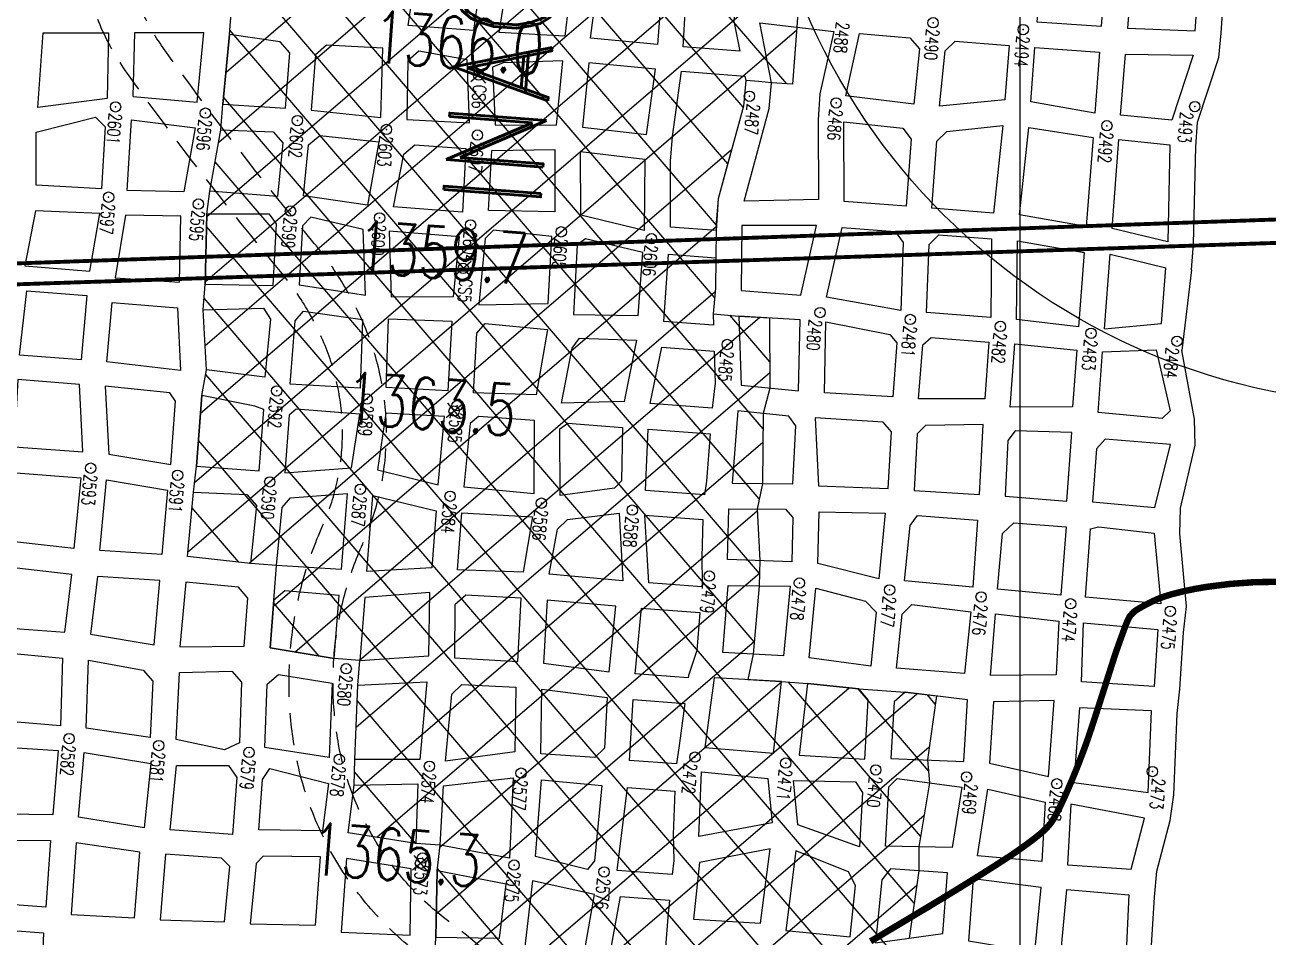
# Model space of a CAD drawing. Header units: inches. Extents: x 10131215 to 10153225, y 3476725 to 3491422.
# Drawn here: x 10137230 to 10138192, y 3484251 to 3484957 of the extents above; entities that cross this region are included whole.
import ezdxf
from ezdxf.enums import TextEntityAlignment as Align

# ---------------------------------------------------------------- set-up
doc = ezdxf.new("R2010")
doc.units = ezdxf.units.IN
doc.header["$LTSCALE"] = 100
doc.header["$MEASUREMENT"] = 0
doc.header["$PDMODE"] = 32
doc.header["$PDSIZE"] = 8
doc.linetypes.add('DASHED2', pattern=[0.375, 0.25, -0.125])
doc.layers.get('0').update_dxf_attribs({"color": 60, "linetype": 'CONTINUOUS'})
for name, color, linetype in [('ELEVATIONS-UPEER MASON-CONTOURS', 175, 'CONTINUOUS'), ('ELEVATIONS-UPPER MASON-SPOT', 175, 'CONTINUOUS'), ('GAS WELLS-PROPOSED', 171, 'CONTINUOUS'), ('GRID COORDINATES-VA SOUTH NAD27', 252, 'CONTINUOUS'), ('MINE WORKINGS-ADVANCED-SURVEYED', 7, 'CONTINUOUS'), ('MINE WORKINGS-RETREAT AREA', 4, 'CONTINUOUS'), ('MINE WORKINGS-RETREAT AREA-LABELS', 1, 'CONTINUOUS'), ('ROADS', 34, 'DASHED2'), ('SPADS-CONTROL SURVEY-LABELS', 230, 'CONTINUOUS'), ('SPADS-CONTROL SURVEY-SYMBOLS', 230, 'CONTINUOUS'), ('SPADS-LABEL', 90, 'CONTINUOUS'), ('SPADS-SYMBOL', 90, 'CONTINUOUS')]:
    doc.layers.add(name, color=color, linetype=linetype)
doc.styles.add('INACCESSIBLE', font='ROMAND.SHX', dxfattribs={"width": 0.8, "height": 75})
doc.styles.add('LEV', font='SIMPLEX.shx', dxfattribs={"width": 0.7, "height": 40})
doc.styles.add('SP', font='SIMPLEX', dxfattribs={"width": 0.75, "height": 12})

# ---------------------------------------------------------------- blocks, each defined once
blk = doc.blocks.new('*X14')
at = {"color": 0}
for p, q in [((776899.39, 182202.57), (776464.17, 182637.79)), ((776867.06, 182181.86), (776462.79, 182586.14)), ((776466.26, 182178.36), (776856.69, 182568.79)), ((776858.56, 182137.33), (776463.82, 182532.08)), ((776464.82, 182123.89), (776870.8, 182529.87)), ((776853.45, 182089.41), (776464.9, 182477.96)), ((776459.93, 182065.97), (776849.98, 182456.02)), ((776856.38, 182033.45), (776462.71, 182427.12)), ((776462.74, 182015.74), (776860.48, 182413.49)), ((776466.42, 181966.4), (776887.09, 182387.06)), ((776901.51, 181935.29), (776461.89, 182374.9)), ((776466.88, 181913.82), (776906.97, 182353.91)), ((776902.74, 181881.02), (776463.02, 182320.75)), ((776466.31, 181860.22), (776903.14, 182297.05)), ((776907.24, 181823.49), (776466.06, 182264.67)), ((776465.37, 181806.24), (776903.68, 182244.55)), ((776907.28, 181770.42), (776466.78, 182210.91)), ((777046.23, 181578.43), (776465.9, 182158.76)), ((776513.22, 181801.06), (776860.7, 182148.54)), ((777116.36, 181455.27), (776463.2, 182108.43)), ((776534.34, 181769.15), (776853.46, 182088.27)), ((777108.98, 181409.62), (776460.36, 182058.24)), ((776553.58, 181735.36), (776856.44, 182038.21)), ((776603.91, 181732.66), (776892.17, 182020.91)), ((776902.63, 181987.2), (776869.12, 182020.71)), ((777056.47, 181409.09), (776462.86, 182002.71)), ((776605.44, 181681.15), (776903.29, 181979)), ((776998.99, 181413.54), (776468.52, 181944.01)), ((776607.1, 181629.77), (776902.18, 181924.86)), ((776969.51, 181389.99), (776466.87, 181892.63)), ((776627.83, 181597.47), (776901.92, 181871.56)), ((776505.13, 181801.34), (776465.83, 181840.64)), ((776677.27, 181593.88), (776907.22, 181823.83)), ((776572.77, 181733.7), (776534.34, 181772.13)), ((776678.31, 181541.88), (776907.28, 181770.86)), ((776680.03, 181490.58), (776930.95, 181741.49)), ((776697.99, 181455.5), (776983.19, 181740.7)), ((776746.53, 181451.01), (777035.68, 181740.16)), ((777047.13, 181630.57), (776936.2, 181741.5)), ((777049.26, 181681.47), (776990.2, 181740.53)), ((777050.56, 181733.2), (777043.93, 181739.83)), ((776973.94, 181332.52), (776604.71, 181701.76)), ((776747.21, 181398.65), (777048.47, 181699.92)), ((776658.35, 181595.08), (776606.85, 181646.58)), ((776747.33, 181345.74), (777048.6, 181647.01)), ((776745.56, 181290.94), (777047.16, 181592.54)), ((776973.58, 181279.85), (776676.44, 181577))]:
    blk.add_line(p, q, dxfattribs=at)
blk = doc.blocks.new('CS')
at = {"layer": 'SPADS-CONTROL SURVEY-SYMBOLS'}
for p, q in [((-5.66, 5.66), (5.66, -5.66)), ((5.66, 5.66), (-5.66, -5.66))]:
    blk.add_line(p, q, dxfattribs=at)
blk.add_circle((0, 0), 4, dxfattribs=at)

msp = doc.modelspace()

# ---------------------------------------------------------------- linework, layer by layer
at = {"layer": 'ELEVATIONS-UPEER MASON-CONTOURS'}
for points, const_width in [([(10135978.88, 3483263.25, 0), (10135880.17, 3483248.32, 0.000547)], 5), ([(10136147.76, 3483288.54, 0.000001), (10135988.51, 3483264.69, 0.000023)], 5), ([(10139638.83, 3483431.71, 0.000001), (10139693.52, 3483463.69, 0.000011)], 5), ([(10139132.75, 3484374.35, -0.004358), (10139007.04, 3484350.54, -0.001965), (10138922.56, 3484335.64, -0.007463), (10138900.24, 3484332.14, -0.000046), (10138886.55, 3484330.2, -0.00013), (10138881.68, 3484329.51, -0.000037), (10138830.16, 3484322.25, 0.000077), (10138805.8, 3484318.82, 0.000114), (10138804.87, 3484318.68, 0.000002), (10138743.64, 3484310.02, 0.000372), (10138726.6, 3484307.59, 0.000505), (10138714.03, 3484305.78, 0.07543), (10138709.75, 3484304.48, 0.022973), (10138696.86, 3484297.58, 0.065324), (10138666.65, 3484273.76, 0.033928), (10138618.81, 3484217.51, 0.001908)], 5), ([(10137627.43, 3484110.08, -0.000002), (10137623.41, 3484107.95, 0), (10137609.74, 3484100.71, -0.000133)], 5), ([(10138738.73, 3484588.48, -0.000001), (10138730.53, 3484585.1, -0.00003)], 5), ([(10139736.41, 3483488.78, -0.000003), (10139816.89, 3483535.85, -0.000201)], 5), ([(10137166.95, 3484754.22), (10138549.09, 3484799.67, 0.78882), (10138550.55, 3484818.51), (10138377.21, 3484812.46)], 3), ([(10136241.13, 3483302.52, 0.000004), (10136163.64, 3483290.92, 0.00002)], 5), ([(10137652.51, 3484123.37, -0.000002), (10137640.7, 3484117.11, -0.000002), (10137631.71, 3484112.35)], 5), ([(10138198.79, 3484526.16, 0.039884), (10138143.84, 3484522.13, 0.028111), (10138116.93, 3484516.41, 0.046929), (10138101.47, 3484510.61, 0.021659), (10138090.54, 3484504.69, 0.064907), (10138087.27, 3484502.1, 0.019338), (10138085.02, 3484499.61, 0.053186), (10138084.34, 3484498.59, 0.021869), (10138082.67, 3484495.02, 0.011575), (10138079.97, 3484488.08, 0.002172), (10138074.64, 3484473.22, 0.006679), (10138073, 3484468.35, 0.001556), (10138068.48, 3484454.24, -0.001245), (10138062.84, 3484436.59, -0.000563), (10138059.99, 3484427.76, -0.000365), (10138055.55, 3484414.15, -0.010486), (10138048.93, 3484395.21, -0.009242), (10138040.58, 3484374.04, -0.008456), (10138033.61, 3484358.05, -0.013667), (10138028.86, 3484348.36, -0.001392), (10138027.23, 3484345.26, -0.004261), (10138026.68, 3484344.25, -0.006693), (10138026.15, 3484343.32, -0.00351), (10138025.1, 3484341.57, -0.031921), (10138023.61, 3484339.44, -0.019008), (10138020.76, 3484336.14, -0.025667), (10138017.39, 3484332.87, -0.015057), (10138011.22, 3484327.79, -0.011121), (10138000.23, 3484319.68, -0.010232), (10137987.92, 3484311.39, -0.00438), (10137960.38, 3484293.97, -0.003856), (10137928.78, 3484274.7, -0.000724), (10137884.37, 3484248.19, -0.002701)], 5), ([(10137778.49, 3484190.33, -0.000051), (10137697.64, 3484147.33, -0.00018)], 5), ([(10137674.83, 3484135.21, -0.000015), (10137654.46, 3484124.4, -0.000159)], 5)]:
    msp.add_lwpolyline(points, format="xyb", dxfattribs=dict(at, const_width=const_width))
at = {"layer": 'ELEVATIONS-UPEER MASON-CONTOURS', "const_width": 3}
msp.add_lwpolyline([(10138247.81, 3484807.95), (10137168.19, 3484770.32)], dxfattribs=at)
at = {"layer": 'GAS WELLS-PROPOSED'}
msp.add_circle((10138294.38, 3485163.4), 500.01, dxfattribs=at)
at = {"layer": 'GRID COORDINATES-VA SOUTH NAD27'}
msp.add_line((10138000, 3476730), (10138000, 3490730), dxfattribs=at)
at = {"layer": 'MINE WORKINGS-ADVANCED-SURVEYED'}
for points in [[(10138132.59, 3484767.41), (10138134.11, 3484787.36), (10138135.8, 3484862.44), (10138137.24, 3484881.39), (10138153.65, 3484931.39), (10138155.37, 3484950.31), (10138158.88, 3485000.2), (10138159.69, 3485020.21), (10138165.57, 3485062.85), (10138168.37, 3485082.68), (10138164.46, 3485139.27), (10138166.27, 3485159.19), (10138172.48, 3485214.86), (10138174.02, 3485234.8), (10138174.74, 3485282.89), (10138178.27, 3485302.67), (10138187.65, 3485346.08), (10138189.12, 3485365.02)], [(10137293.95, 3484899.76), (10137240.38, 3484892.75), (10137244.59, 3484950.6)], [(10137244.59, 3484950.6), (10137295.05, 3484950.65), (10137293.95, 3484899.76)], [(10137314.12, 3484901.28), (10137363.62, 3484896.95), (10137368.74, 3484950.72)], [(10137314.12, 3484901.28), (10137315.29, 3484950.67), (10137368.74, 3484950.72)], [(10137778.66, 3484866.62), (10137778.66, 3484866.62)], [(10138065.17, 3484721.77), (10138069.56, 3484779.29), (10138112.65, 3484768.93)], [(10138065.17, 3484721.77), (10138109.34, 3484725.69), (10138112.65, 3484768.93)], [(10138132.59, 3484767.41), (10138125.19, 3484705)], [(10138100.75, 3484232.51), (10138104.05, 3484282.41), (10138105.76, 3484302.34), (10138116.17, 3484341.59), (10138118.88, 3484361.43), (10138121.44, 3484424.22), (10138123.54, 3484443.1), (10138126.42, 3484487.05), (10138128.63, 3484506.93), (10138123.65, 3484563.12), (10138124.15, 3484583.12), (10138135.37, 3484631.72), (10138134.87, 3484651.74), (10138125.19, 3484705)]]:
    msp.add_lwpolyline(points, dxfattribs=at)
for points in [[(10138063.03, 3484955.57), (10138067.11, 3485008.42), (10138019.75, 3485028.92), (10138013.03, 3484959.13)], [(10137526.68, 3484956.07), (10137533.41, 3485000.67), (10137542.04, 3485007.98), (10137584.68, 3485004.91), (10137577.21, 3484952.35)], [(10138135.45, 3484952.12), (10138138.96, 3485002), (10138087.06, 3485006.87), (10138082.97, 3484954.03)], [(10137597.14, 3484950.66), (10137603.6, 3484991.26), (10137613.24, 3484998.47), (10137653.63, 3484995.57), (10137647.92, 3484947.87)], [(10137667.86, 3484946.32), (10137672.95, 3484986.04), (10137681.54, 3484993.4), (10137723.04, 3484985.24), (10137719.61, 3484941.38)], [(10137739.55, 3484939.82), (10137741.98, 3484983.76), (10137780.19, 3484980.84), (10137779.99, 3484978.58), (10137778.7, 3484959.62), (10137783.32, 3484936.47)], [(10137855.97, 3484951.62), (10137845.25, 3484903.3), (10137843.72, 3484883.36), (10137844.01, 3484821.61), (10137786.53, 3484820.51), (10137805.98, 3484892.06), (10137807.76, 3484911.98), (10137798.66, 3484958.27)], [(10137431.89, 3484892.36), (10137435.16, 3484935.06), (10137427.79, 3484943.65), (10137388.68, 3484949.19), (10137383.56, 3484895.42)], [(10137865.19, 3484901.77), (10137875.91, 3484950.1), (10137914.76, 3484946.65), (10137922.13, 3484938.06), (10137917.85, 3484895.27)], [(10137505.72, 3484885.18), (10137507.16, 3484938.63), (10137463.69, 3484940.9), (10137455.1, 3484933.54), (10137451.83, 3484890.83)], [(10137574.17, 3484881.05), (10137572.28, 3484929.69), (10137535.07, 3484936.31), (10137526.43, 3484929), (10137525.65, 3484883.52)], [(10137988.28, 3484898.83), (10137937.79, 3484893.74), (10137942.07, 3484936.54), (10137949.66, 3484943.98), (10137991.46, 3484940.83)], [(10138057.82, 3484888.46), (10138008.23, 3484897.3), (10138011.39, 3484939.2), (10138061.48, 3484935.63)], [(10137641.58, 3484879.15), (10137646.44, 3484928.92), (10137600.18, 3484927.32), (10137591.87, 3484924.01), (10137594.1, 3484879.36)], [(10137711.17, 3484871.82), (10137718.13, 3484922.43), (10137666.39, 3484927.37), (10137661.52, 3484877.6)], [(10138117.3, 3484882.91), (10138077.77, 3484886.93), (10138081.42, 3484934.09), (10138133.73, 3484933.19)], [(10137773.59, 3484847.95), (10137766.61, 3484822.29), (10137764.92, 3484803.36), (10137764.86, 3484797.6), (10137729.58, 3484800.3), (10137729.63, 3484851.32), (10137731.11, 3484870.26), (10137738.07, 3484920.87), (10137787.18, 3484917.12), (10137787.84, 3484913.76), (10137786.06, 3484893.84), (10137778.66, 3484866.62)], [(10137239.04, 3484832.85), (10137239, 3484873.8), (10137284.87, 3484885.38), (10137292.34, 3484877.81), (10137289.57, 3484829.9)], [(10137309.53, 3484828.55), (10137312.8, 3484883.33), (10137362.09, 3484877.01), (10137353.3, 3484827.72)], [(10137863.95, 3484820.09), (10137863.67, 3484881.83), (10137909.42, 3484876.85), (10137915.79, 3484868.34), (10137911.81, 3484816.42)], [(10137931.75, 3484814.9), (10137935.73, 3484866.82), (10137943.32, 3484874.26), (10137986.75, 3484878.89), (10137979.53, 3484811.24)], [(10137999.47, 3484809.71), (10138006.69, 3484877.35), (10138056.38, 3484869.51), (10138051.14, 3484800.76)], [(10137373.4, 3484828.18), (10137382.03, 3484875.48), (10137422.46, 3484874.02), (10137429.83, 3484865.43), (10137425.64, 3484823.92)], [(10137445.74, 3484824.39), (10137449.77, 3484863.91), (10137458.36, 3484871.27), (10137504.14, 3484866.25), (10137495.37, 3484817.3)], [(10138071.08, 3484799.24), (10138076.32, 3484867.99), (10138115.86, 3484863.96), (10138114.16, 3484788.87)], [(10137515.32, 3484815.9), (10137523.41, 3484856.61), (10137532.04, 3484863.92), (10137571.48, 3484861.2), (10137568.77, 3484811.78)], [(10137588.94, 3484813.28), (10137591.41, 3484859.51), (10137640.1, 3484860.21), (10137640.32, 3484812.06)], [(10137660.19, 3484809.59), (10137660.05, 3484858.66), (10137709.69, 3484852.88), (10137709.35, 3484797.73)], [(10137280.54, 3484766.36), (10137288.29, 3484810.94), (10137238.54, 3484812.83), (10137230.4, 3484770.32)], [(10137422.38, 3484755.12), (10137425.04, 3484802.9), (10137419.59, 3484810.34), (10137371.02, 3484810.31), (10137369.89, 3484756.24)], [(10137349.95, 3484757.76), (10137350.85, 3484808.85), (10137308.25, 3484809.59), (10137300.23, 3484761.02)], [(10137493.73, 3484747.71), (10137492.05, 3484798.48), (10137451.5, 3484807.9), (10137444.98, 3484801.38), (10137442.48, 3484755.59)], [(10137830.33, 3484747.76), (10137842.48, 3484801.67), (10137784.84, 3484801.58), (10137784.37, 3484751.42)], [(10137907.64, 3484735.83), (10137850.27, 3484746.23), (10137862.43, 3484800.15), (10137903.3, 3484797.02), (10137909.67, 3484788.5)], [(10137561.93, 3484746.68), (10137566.36, 3484792.91), (10137512, 3484797.09), (10137513.68, 3484746.32)], [(10137635.09, 3484741.25), (10137637.92, 3484793.19), (10137592.81, 3484797.95), (10137586.3, 3484791.41), (10137581.5, 3484740.2)], [(10137704.65, 3484731.9), (10137708.14, 3484780.78), (10137663.85, 3484791.27), (10137657.5, 3484786.73), (10137654.52, 3484732.8)], [(10137977.28, 3484730.45), (10137927.58, 3484734.3), (10137929.61, 3484786.98), (10137937.2, 3484794.42), (10137977.99, 3484791.3)], [(10138045.22, 3484723.27), (10137997.23, 3484729.02), (10137997.94, 3484789.77), (10138049.61, 3484780.82)], [(10137762.93, 3484724.53), (10137724.39, 3484727.48), (10137728.09, 3484779.35), (10137764.67, 3484776.55), (10137764.45, 3484753.21), (10137762.67, 3484733.28)], [(10137226.24, 3484701.43), (10137231.97, 3484751.15), (10137278.26, 3484747.47), (10137273.9, 3484697.65)], [(10137293.85, 3484696.3), (10137297.95, 3484742.13), (10137348.42, 3484737.82), (10137350.74, 3484689.5)], [(10137370.84, 3484689.97), (10137368.37, 3484736.3), (10137415.03, 3484737.63), (10137420.4, 3484729.2), (10137415.97, 3484684.4)], [(10137435.6, 3484678.89), (10137439.34, 3484727.75), (10137445.94, 3484735.27), (10137491.41, 3484728.83), (10137489.71, 3484675.81)], [(10137509.8, 3484676.41), (10137511.5, 3484729.43), (10137560.51, 3484727.74), (10137557.47, 3484673.81)], [(10137577.41, 3484672.32), (10137579.86, 3484718.26), (10137586.44, 3484725.79), (10137634.62, 3484721.23), (10137625.88, 3484670.74)], [(10137784.19, 3484678.1), (10137828.67, 3484673.67), (10137829.88, 3484728.74), (10137782.59, 3484731.5)], [(10137848.61, 3484672.14), (10137849.82, 3484727.21), (10137899.21, 3484717.42), (10137904.73, 3484710.97), (10137901.52, 3484669.1)], [(10137645.46, 3484664.28), (10137653.61, 3484706.79), (10137659.18, 3484714.4), (10137703.3, 3484712.95), (10137693.9, 3484665.49)], [(10137921.46, 3484667.57), (10137924.67, 3484709.44), (10137931.11, 3484714.97), (10137975.93, 3484711.5), (10137972.79, 3484667.61)], [(10137761.78, 3484660.4), (10137713.85, 3484664.07), (10137722.97, 3484707.53), (10137763.52, 3484704.43), (10137764.25, 3484679.65)], [(10137992.39, 3484661.19), (10137995.88, 3484710.07), (10138043.87, 3484705.32), (10138040.55, 3484661.45)], [(10138060.27, 3484656.95), (10138063.81, 3484703.82), (10138105.2, 3484705.5), (10138116.02, 3484658.22), (10138109.87, 3484652.37)], [(10137275.26, 3484626.48), (10137272.62, 3484678.69), (10137224.83, 3484682.49), (10137222.02, 3484630.47)], [(10137343.12, 3484616.83), (10137346.91, 3484665.73), (10137342.39, 3484672.09), (10137292.57, 3484677.34), (10137295.19, 3484624.89)], [(10137411.43, 3484612.02), (10137415.05, 3484659.4), (10137408.23, 3484661.93), (10137367.32, 3484670.18), (10137363.07, 3484615.43)], [(10137483.08, 3484614.2), (10137489.32, 3484655.79), (10137440.13, 3484659.48), (10137434.77, 3484654.88), (10137431.37, 3484610.49)], [(10137549.9, 3484601.04), (10137554.97, 3484653.94), (10137509.41, 3484656.39), (10137503.02, 3484612.62)], [(10137824.17, 3484601.8), (10137826.61, 3484646.75), (10137821.16, 3484654.19), (10137781.64, 3484658.24), (10137777.3, 3484602.41)], [(10137624.34, 3484594.33), (10137624.41, 3484650.79), (10137581.05, 3484653.99), (10137574.62, 3484648.46), (10137569.85, 3484599.51)], [(10137644.29, 3484592.83), (10137643.98, 3484644.33), (10137650.34, 3484648.88), (10137692.48, 3484645.54), (10137691.69, 3484604.17), (10137686.27, 3484598.54)], [(10137898.08, 3484598.15), (10137900.45, 3484642.1), (10137894.01, 3484649.61), (10137841.5, 3484652.85), (10137844.11, 3484600.27)], [(10137968.52, 3484593.72), (10137971.37, 3484647.66), (10137926.91, 3484647.09), (10137920.39, 3484640.57), (10137918.02, 3484596.62)], [(10137756, 3484593.33), (10137710.21, 3484596.83), (10137712.43, 3484644.12), (10137760.2, 3484640.46), (10137757.36, 3484603.96)], [(10138036.05, 3484588.58), (10138040.04, 3484641.43), (10137996.09, 3484642.88), (10137990.54, 3484635.26), (10137988.47, 3484592.3)], [(10138104.15, 3484583.62), (10138116.37, 3484632.2), (10138065.75, 3484636.48), (10138059.16, 3484628.95), (10138056.07, 3484588.07)], [(10137220.05, 3484557.39), (10137220.39, 3484610.54), (10137273.67, 3484606.54), (10137268.3, 3484551.79)], [(10137288.23, 3484550.2), (10137293.6, 3484604.95), (10137340.72, 3484596.95), (10137336.22, 3484547.14)], [(10137356.17, 3484545.74), (10137360.67, 3484595.55), (10137402, 3484593.69), (10137409.36, 3484585.1), (10137404.92, 3484540.3)], [(10137424.86, 3484538.77), (10137429.3, 3484583.57), (10137435.9, 3484591.08), (10137479.51, 3484594.41), (10137474.88, 3484535.6)], [(10137494.82, 3484534.02), (10137499.45, 3484592.84), (10137548.38, 3484581.1), (10137544.99, 3484536.83)], [(10137564.93, 3484535.31), (10137568.32, 3484579.57), (10137622.99, 3484576.38), (10137615.77, 3484533.51)], [(10137635.71, 3484532.01), (10137642.34, 3484566.9), (10137649.92, 3484574.36), (10137689.89, 3484579.3), (10137692.83, 3484526.91)], [(10137823.57, 3484541.67), (10137773.75, 3484543.48), (10137774.76, 3484582.55), (10137818.66, 3484582.16), (10137824.18, 3484575.72)], [(10137890.73, 3484528.5), (10137843.51, 3484540.15), (10137844.58, 3484580.18), (10137895.63, 3484579.28)], [(10137754, 3484522.2), (10137712.77, 3484525.36), (10137709.83, 3484577.74), (10137754.56, 3484574.32), (10137753.81, 3484545.07), (10137754.22, 3484524.97)], [(10137963.47, 3484521.96), (10137910.67, 3484526.98), (10137914.96, 3484569.77), (10137920.56, 3484577.37), (10137967.1, 3484573.77)], [(10138031.56, 3484515.72), (10137982.41, 3484520.43), (10137986.41, 3484563.37), (10137995.03, 3484571.78), (10138035.54, 3484568.56)], [(10138108.75, 3484509.14), (10138050.51, 3484514.26), (10138054.49, 3484567.13), (10138060.62, 3484568.67), (10138103.65, 3484563.62)], [(10137261.14, 3484487.15), (10137266.71, 3484531.85), (10137217.43, 3484537.54), (10137212.6, 3484490.77)], [(10137330.32, 3484477.38), (10137334.82, 3484527.19), (10137286.65, 3484530.26), (10137281.07, 3484485.56)], [(10137400.01, 3484476.49), (10137402.85, 3484513.38), (10137395.48, 3484521.97), (10137354.77, 3484525.79), (10137350.27, 3484475.98)], [(10137770.05, 3484471.55), (10137774.16, 3484523.39), (10137822.13, 3484522.72), (10137817.04, 3484468.95)], [(10137469.46, 3484466.81), (10137473.31, 3484515.66), (10137431.38, 3484519.22), (10137422.79, 3484511.85), (10137419.96, 3484474.96)], [(10137542.79, 3484468.8), (10137543.54, 3484517.89), (10137493.24, 3484514.08), (10137489.39, 3484465.24)], [(10137611.6, 3484464.62), (10137614.27, 3484513.56), (10137571.46, 3484515.75), (10137562.87, 3484508.38), (10137562.73, 3484467.27)], [(10137682.32, 3484456.51), (10137687.28, 3484507.28), (10137634.21, 3484512.06), (10137631.54, 3484463.13)], [(10137836.98, 3484467.43), (10137842.07, 3484521.2), (10137880.38, 3484511.24), (10137888.75, 3484502.58), (10137884.54, 3484460.78)], [(10137743.31, 3484451.82), (10137702.26, 3484454.96), (10137707.22, 3484505.73), (10137752.42, 3484502.27), (10137750.11, 3484473.13), (10137743.54, 3484453.59)], [(10137904.48, 3484459.25), (10137908.69, 3484501.05), (10137916.28, 3484508.49), (10137961.93, 3484503.03), (10137957.05, 3484455.26)], [(10137976.99, 3484453.64), (10137980.87, 3484501.49), (10138030.03, 3484495.77), (10138027.86, 3484454.23)], [(10138047.49, 3484448.71), (10138048.98, 3484494.32), (10138106.54, 3484489.26), (10138103.66, 3484445.31)], [(10137205.73, 3484419.09), (10137211.05, 3484471.84), (10137259.55, 3484467.22), (10137257.8, 3484414.74)], [(10137277.73, 3484413.04), (10137279.48, 3484465.63), (10137321.94, 3484457.92), (10137329.36, 3484449.38), (10137327.36, 3484405.86)], [(10137347.3, 3484404.25), (10137349.87, 3484455.96), (10137390.51, 3484457.16), (10137397.87, 3484448.57), (10137396.27, 3484401.65), (10137384.79, 3484396.16)], [(10137416.06, 3484398.14), (10137417.81, 3484447.04), (10137426.4, 3484454.4), (10137467.96, 3484447.86), (10137465.58, 3484390.31)], [(10137485.53, 3484388.86), (10137487.9, 3484446.29), (10137541.26, 3484448.86), (10137535.67, 3484388.88)], [(10137555.61, 3484387.35), (10137560.59, 3484439.36), (10137568.18, 3484446.8), (10137610.1, 3484444.68), (10137609.35, 3484394.59)], [(10137756.19, 3484397.98), (10137809.33, 3484393.76), (10137815.52, 3484449.01), (10137763.48, 3484452.01)], [(10137829.27, 3484392.23), (10137880.05, 3484389.09), (10137882.56, 3484434.85), (10137875.19, 3484443.44), (10137835.47, 3484447.49)], [(10137629.3, 3484393.1), (10137630.05, 3484443.18), (10137680.76, 3484436.57), (10137678.72, 3484397.61), (10137671.12, 3484390.18)], [(10137734.35, 3484385.3), (10137698.04, 3484388.08), (10137700.7, 3484435.02), (10137740.63, 3484431.96), (10137736.26, 3484399.58)], [(10137900.15, 3484389.57), (10137956.5, 3484387.32), (10137959.42, 3484435), (10137911.09, 3484440.69), (10137902.5, 3484433.33)], [(10137976.44, 3484385.8), (10138021.84, 3484375.6), (10138026.33, 3484434.28), (10137979.36, 3484433.39)], [(10138041.55, 3484371.09), (10138098.95, 3484363.15), (10138101.56, 3484426.43), (10138045.96, 3484428.77)], [(10137196.02, 3484346.68), (10137204.1, 3484399.16), (10137256.18, 3484395.81), (10137251.93, 3484345.99)], [(10137271.85, 3484344.28), (10137276.11, 3484394.1), (10137327.75, 3484385.76), (10137322.73, 3484336)], [(10137342.66, 3484334.39), (10137347.68, 3484384.15), (10137387.92, 3484384.24), (10137394.22, 3484374.73), (10137390.89, 3484330.86)], [(10137411.21, 3484334.33), (10137414.16, 3484373.22), (10137419.83, 3484381.81), (10137465.14, 3484370.29), (10137460.47, 3484333.53)], [(10137751.67, 3484329.12), (10137753.68, 3484379.12), (10137804.81, 3484374.05), (10137808.19, 3484339.69)], [(10137480.42, 3484332.08), (10137485.09, 3484368.84), (10137534.22, 3484369.93), (10137532.7, 3484323.91)], [(10137551.64, 3484322.46), (10137554.16, 3484368.41), (10137607.86, 3484374.65), (10137605.08, 3484312.35)], [(10137625.25, 3484313.83), (10137629.8, 3484373), (10137676.47, 3484368.7), (10137670.9, 3484310.41), (10137665.38, 3484303.81)], [(10137828.13, 3484338.16), (10137824.75, 3484372.52), (10137872.7, 3484371.6), (10137878.08, 3484363.17), (10137875.88, 3484321.21)], [(10137895.98, 3484321.69), (10137898.48, 3484367.63), (10137904.99, 3484374.15), (10137954.98, 3484367.37), (10137947.43, 3484320.81)], [(10137731.01, 3484299.79), (10137688.39, 3484303.06), (10137696.41, 3484367.15), (10137733.08, 3484364.34), (10137731.73, 3484330.72), (10137732.13, 3484310.62)], [(10137967, 3484314.31), (10137974.93, 3484365.86), (10138019.31, 3484355.74), (10138016.8, 3484309.8)], [(10138085.84, 3484304.05), (10138096.24, 3484343.3), (10138039.25, 3484354.21), (10138036.66, 3484307.27)], [(10137194.82, 3484278.58), (10137194.5, 3484326.74), (10137250.22, 3484326.06), (10137246.45, 3484274.69)], [(10137315.1, 3484266.39), (10137319.2, 3484317.22), (10137270.15, 3484324.36), (10137266.04, 3484269)], [(10137799.23, 3484262.15), (10137806.66, 3484319.75), (10137752.06, 3484309.02), (10137747.54, 3484265.24)], [(10137384.74, 3484263.13), (10137388.99, 3484305.93), (10137382.47, 3484312.44), (10137339.14, 3484315.62), (10137335.04, 3484264.78)], [(10137455.19, 3484260.72), (10137459.02, 3484313.58), (10137414.68, 3484314.01), (10137409.24, 3484308.4), (10137404.68, 3484261.61)], [(10137528.27, 3484253.04), (10137529.18, 3484304.13), (10137478.97, 3484312.14), (10137474.85, 3484255.28)], [(10137868.57, 3484251.57), (10137872.6, 3484291.38), (10137867.38, 3484301.8), (10137826.6, 3484318.22), (10137818.87, 3484256.63)], [(10137597.4, 3484250.75), (10137602.57, 3484292.48), (10137549.12, 3484302.6), (10137548.22, 3484251.52)], [(10137940.36, 3484254.15), (10137943.92, 3484301.02), (10137899.67, 3484304.36), (10137893, 3484295.84), (10137888.28, 3484247.05)], [(10137663.88, 3484244.76), (10137670.91, 3484284.34), (10137622.82, 3484294.96), (10137616.97, 3484244.26)], [(10138011.45, 3484240), (10138016.27, 3484289.78), (10137963.64, 3484296.51), (10137960, 3484248.65)], [(10137725.46, 3484240.04), (10137683.82, 3484243.23), (10137690.86, 3484282.81), (10137728.96, 3484279.89), (10137727.61, 3484266.84), (10137726.01, 3484246.9)], [(10138081.82, 3484234.14), (10138031.39, 3484238.47), (10138036.21, 3484288.25), (10138084.12, 3484284.12)], [(10137191.54, 3484222.66), (10137193.29, 3484258.63), (10137244.75, 3484254.76), (10137242.91, 3484209.76)]]:
    msp.add_lwpolyline(points, close=True, dxfattribs=at)
at = {"layer": 'MINE WORKINGS-RETREAT AREA'}
for points in [[(10137828.72, 3484974.4), (10137827.31, 3484954.95), (10137823.92, 3484910.84), (10137807.76, 3484911.98), (10137798.02, 3484912.85), (10137787.84, 3484913.76), (10137786.06, 3484893.84), (10137766.61, 3484822.29), (10137764.86, 3484797.6), (10137764.67, 3484776.55), (10137764.45, 3484753.21), (10137762.67, 3484733.28), (10137782.59, 3484731.5), (10137806.23, 3484730.12), (10137806.43, 3484675.89), (10137801.4, 3484656.21), (10137800.74, 3484602.1), (10137796.71, 3484582.35), (10137798.66, 3484542.58), (10137798.15, 3484523.05), (10137793.54, 3484470.25), (10137789.5, 3484450.51), (10137815.52, 3484449.01), (10137835.47, 3484447.49), (10137875.19, 3484443.44), (10137911.09, 3484440.69), (10137935.26, 3484437.85), (10137928.32, 3484388.44), (10137929.99, 3484370.76), (10137921.7, 3484321.25), (10137921.8, 3484302.69), (10137914.32, 3484250.6)], [(10137547, 3484222.52), (10137548.22, 3484251.52), (10137549.12, 3484302.6), (10137551.64, 3484322.46), (10137532.7, 3484323.91), (10137480.42, 3484332.08), (10137485.09, 3484368.84), (10137485.53, 3484388.86), (10137487.9, 3484446.29), (10137489.39, 3484465.24), (10137469.46, 3484466.81), (10137419.96, 3484474.96), (10137422.79, 3484511.85), (10137424.86, 3484538.77), (10137404.92, 3484540.3), (10137356.17, 3484545.74), (10137360.67, 3484595.55), (10137363.07, 3484615.43), (10137367.32, 3484670.18), (10137370.84, 3484689.97), (10137368.37, 3484736.3), (10137369.89, 3484756.24), (10137371.02, 3484810.31), (10137373.4, 3484828.18), (10137382.03, 3484875.48), (10137383.56, 3484895.42), (10137388.68, 3484949.19), (10137390.21, 3484969.13)]]:
    msp.add_lwpolyline(points, dxfattribs=at)
at = {"layer": 'ROADS', "flags": 128}
for points in [[(10138109.64, 3481935.36), (10138161.96, 3482017.95, 0.170309), (10138200.32, 3482183.86, 0.018844), (10138178.23, 3482332.35, 0.047997), (10138117.62, 3482542.15, 0.014834), (10137993.11, 3482938.47, 0.059925), (10137873.05, 3483184.68, 0.097372), (10137746, 3483316.4, -0.066741), (10137592.39, 3483457.41, -0.183361), (10137564.08, 3483539.39, -0.095174), (10137597, 3483686.78, -0.043462), (10137690.72, 3483859.79, 0.194412), (10137720.04, 3484004.98, 0.10619), (10137652.75, 3484165.87, 0.080998), (10137558.29, 3484263.45, -0.19205), (10137472.56, 3484402.83, -0.1494), (10137491.63, 3484555.48, 0.200073), (10137495.84, 3484716.94, 0.081704), (10137454.19, 3484787.75, -0.01828), (10137337.3, 3484938.96, -0.202671), (10137308.5, 3485066.63, 0.048241), (10137327.1, 3485294.25, 0.034799), (10137303.34, 3485575.15, 0.024229), (10137276.92, 3485703.9, -0.065563), (10137267.28, 3485783.94, -0.085585), (10137306.36, 3485996.67, -0.016893), (10137411.78, 3486255.86, -0.07228), (10137481.88, 3486366.59, 0.018467), (10137632.5, 3486556, -0.048032), (10137800.63, 3486743.53, 0.000282), (10137889.48, 3486825.38, -0.036378), (10137997.24, 3486911.14, -0.025024), (10138110.18, 3486980.3, -0.153551), (10138228.29, 3487003.56, 0.005933), (10138390.51, 3486987.54, 0.019398), (10138562.41, 3486979.31, 0.144599), (10138712.96, 3487022.33, 0.148718), (10138773.22, 3487092.47, 0.034847), (10138794.36, 3487151.34, -0.21894), (10138857.1, 3487224.9, -0.097246), (10139005.02, 3487260.99, -0.168215), (10139133.54, 3487222.92, -0.095559), (10139213.31, 3487138.83, 0.061913), (10139313.84, 3487017.58, 0.128303), (10139413.57, 3486963.13, 0.283309), (10139439.69, 3486971.42, 0.174169), (10139480.31, 3487077.52, 0.028579), (10139479.21, 3487108.01, -0.067083)], [(10138078.56, 3481949.83), (10138133.25, 3482036.16, 0.170309), (10138166.54, 3482180.14, 0.018844), (10138144.82, 3482326.1, 0.048389), (10138085.38, 3482531.25, 0.014897), (10137961, 3482927.33, 0.059925), (10137844.5, 3483166.25, 0.097372), (10137726.56, 3483288.52, -0.066741), (10137566.29, 3483435.64, -0.183361), (10137530.11, 3483540.43, -0.095174), (10137565.83, 3483700.34, -0.043462), (10137662.35, 3483878.53, 0.194412), (10137686.63, 3483998.76, 0.10619), (10137624.85, 3484146.46, 0.080998), (10137538, 3484236.18, -0.19205), (10137439.07, 3484397.02, -0.1494), (10137460.61, 3484569.39, 0.200073), (10137464.14, 3484704.69, 0.081704), (10137428.08, 3484765.99, -0.01828), (10137309.67, 3484919.16, -0.202671), (10137275.04, 3485072.67, 0.048241), (10137293.11, 3485293.77, 0.034799), (10137269.75, 3485569.95, 0.024229), (10137244, 3485695.48, -0.065563), (10137233.29, 3485784.33, -0.085585), (10137274.46, 3486008.42, -0.016893), (10137380.74, 3486269.74, -0.07228), (10137456.07, 3486388.73, 0.016347), (10137588.74, 3486554.12, -0.048032)]]:
    msp.add_lwpolyline(points, format="xyb", dxfattribs=at)
at = {"layer": 'SPADS-SYMBOL'}
for p in [(10137932.68, 3484958.34), (10138002.46, 3484953), (10137300.46, 3484893.28), (10137790.73, 3484901.48), (10137857.72, 3484896.35), (10138135.12, 3484893.5), (10137369.95, 3484888.46), (10137441.14, 3484882.64), (10137509.92, 3484875.82), (10138067.08, 3484878.74), (10137580.35, 3484871.51), (10137295.12, 3484823.48), (10137364.57, 3484818.17), (10137435.78, 3484812.71), (10137504.68, 3484807.44), (10137575.03, 3484802.05), (10137645.17, 3484796.68), (10137714.88, 3484791.34), (10137845.31, 3484734.28), (10137915.1, 3484728.93), (10137984.78, 3484723.6), (10137773.57, 3484709.58), (10138054.84, 3484718.25), (10138121.34, 3484712.12), (10137425.14, 3484673.69), (10137495.11, 3484667.44), (10137564.59, 3484662.27), (10137281.25, 3484613.98), (10137348.51, 3484608.45), (10137419.76, 3484603.37), (10137489.76, 3484597.64), (10137559.23, 3484592.32), (10137629.77, 3484586.92), (10137700.06, 3484581.53), (10137759.65, 3484530.58), (10137829.31, 3484525.2), (10137899.06, 3484519.86), (10137969.85, 3484514.44), (10138039.05, 3484509.14), (10138116.12, 3484503.31), (10137478.83, 3484458.94), (10137264.57, 3484404.87), (10137333.84, 3484399.57), (10137403.69, 3484394.22), (10137473.47, 3484388.88), (10137543.25, 3484383.53), (10137748.54, 3484390.58), (10137818.73, 3484386.01), (10137614.11, 3484378.21), (10137888.41, 3484380.67), (10137958.56, 3484375.3), (10138102.33, 3484379.43), (10138028.39, 3484369.95), (10137537.81, 3484312.6), (10137608.67, 3484307.17), (10137678.24, 3484301.85)]:
    msp.add_point(p, dxfattribs=at)

# ---------------------------------------------------------------- block references
at = {"layer": 'MINE WORKINGS-RETREAT AREA', "xscale": 1.000028516851045, "yscale": 1.000028516851045, "zscale": 1.000028516851045, "rotation": 355.6010874874682}
msp.add_blockref('*X14', (9349211.4, 3362830.09), dxfattribs=at)
at = {"layer": 'SPADS-CONTROL SURVEY-SYMBOLS', "xscale": 1.000028516851045, "yscale": 1.000028516851045, "zscale": 1.000028516851045}
for p, rotation in [((10137581.37, 3484917.81), 355.601021837558), ((10137569.41, 3484768.44), 355.601021830174), ((10137562.33, 3484658.08), 355.6010218274812), ((10137536.27, 3484308.42), 355.6010218132567)]:
    msp.add_blockref('CS', p, dxfattribs=dict(at, rotation=rotation))

# ---------------------------------------------------------------- texts
at = {"layer": 'ELEVATIONS-UPPER MASON-SPOT', "style": 'LEV', "width": 0.7}
for s, p in [('1366.0', (10137565.9, 3484942.81)), ('1359.7', (10137553.41, 3484780.51)), ('1363.5', (10137544.41, 3484663.55)), ('1365.3', (10137517.61, 3484315.07))]:
    msp.add_text(s, height=40.001, rotation=355.60109, dxfattribs=at).set_placement(p, align=Align.MIDDLE)
at = {"layer": 'MINE WORKINGS-RETREAT AREA-LABELS', "style": 'INACCESSIBLE', "width": 0.8}
msp.add_text('INACCESSIBLE', height=75.0021, rotation=85.60109, dxfattribs=at).set_placement((10137612.41, 3485094.51), align=Align.MIDDLE)
at = {"layer": 'SPADS-CONTROL SURVEY-LABELS', "style": 'SP', "width": 0.7}
for s, p in [('CS6', (10137581.59, 3484901.06)), ('CS5', (10137570.86, 3484751.14)), ('2585', (10137563.52, 3484645.37)), ('2573', (10137536.75, 3484295.7))]:
    msp.add_text(s, height=10, rotation=265.55003, dxfattribs=at).set_placement(p, align=Align.MIDDLE)
at = {"layer": 'SPADS-LABEL', "style": 'SP', "width": 0.7}
for s, p in [('2488', (10137861.81, 3484946.78)), ('2490', (10137931.61, 3484941.44)), ('2494', (10138001.39, 3484936.1)), ('2601', (10137299.39, 3484876.38)), ('2487', (10137792.8, 3484883.66)), ('2486', (10137856.66, 3484879.45)), ('2493', (10138127.97, 3484877.35)), ('2596', (10137368.88, 3484871.56)), ('2602', (10137440.07, 3484865.74)), ('2603', (10137508.85, 3484858.92)), ('2492', (10138066.01, 3484861.84)), ('2607', (10137579.28, 3484854.61)), ('2597', (10137294.05, 3484806.59)), ('2595', (10137363.5, 3484801.27)), ('2599', (10137434.72, 3484795.81)), ('2600', (10137503.62, 3484790.54)), ('2604', (10137573.96, 3484785.15)), ('2605', (10137644.1, 3484779.78)), ('2606', (10137713.81, 3484774.44)), ('2480', (10137840.73, 3484716.9)), ('2481', (10137914.03, 3484712.03)), ('2482', (10137983.71, 3484706.7)), ('2485', (10137772.5, 3484692.68)), ('2483', (10138053.77, 3484701.35)), ('2484', (10138116.85, 3484695.34)), ('2592', (10137424.07, 3484656.79)), ('2589', (10137494.04, 3484650.54)), ('2593', (10137280.18, 3484597.08)), ('2591', (10137347.44, 3484591.55)), ('2590', (10137418.69, 3484586.47)), ('2587', (10137488.69, 3484580.74)), ('2584', (10137558.16, 3484575.42)), ('2586', (10137628.7, 3484570.02)), ('2588', (10137699, 3484564.64)), ('2479', (10137758.58, 3484513.68)), ('2478', (10137828.24, 3484508.3)), ('2477', (10137898, 3484502.96)), ('2476', (10137968.76, 3484496.76)), ('2474', (10138037.96, 3484491.46)), ('2475', (10138115.03, 3484485.63)), ('2580', (10137477.76, 3484442.04)), ('2582', (10137263.5, 3484387.97)), ('2581', (10137332.77, 3484382.67)), ('2579', (10137402.62, 3484377.32)), ('2578', (10137472.4, 3484371.98)), ('2574', (10137542.18, 3484366.63)), ('2472', (10137744.17, 3484373.94)), ('2471', (10137817.66, 3484369.11)), ('2577', (10137613.04, 3484361.31)), ('2470', (10137887.34, 3484363.77)), ('2469', (10137961.16, 3484358.12)), ('2473', (10138106.21, 3484362.15)), ('2468', (10138027.32, 3484353.06)), ('2575', (10137607.6, 3484290.27)), ('2576', (10137677.17, 3484284.95))]:
    msp.add_text(s, height=10, rotation=265.55003, dxfattribs=at).set_placement(p, align=Align.MIDDLE)

doc.saveas('drawing.dxf')
